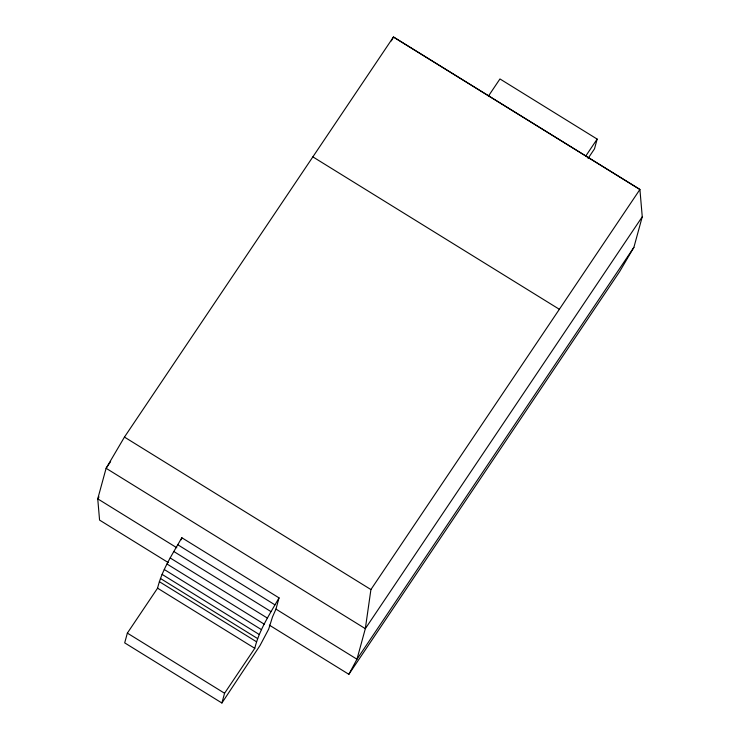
<?xml version="1.0" encoding="UTF-8"?>
<svg xmlns="http://www.w3.org/2000/svg" width="740" height="740" viewBox="0 0 740 740"><rect width="100%" height="100%" fill="white"/><g stroke="black" fill="none" stroke-linecap="round" stroke-linejoin="round"><path stroke-width="1.11" d="M168.267 562.594L99.567 520.091L97.745 498.843L106.107 468.291L124.45 437.081L393.449 37L639.915 189.477L370.916 589.558L365.329 628.658L356.967 659.22L348.864 674.316L269.36 625.134M275.964 609.103L272.496 616.957L268.675 629.139L260.018 645.53L221.898 703L124.69 642.866L127.363 633.107L157.574 588.18C161.986 569.865 172.624 553.909 181.827 537.73L279.036 597.874L275.964 609.103L356.967 659.22L633.893 247.345L642.255 216.783L639.915 189.477L393.449 37L391.368 40.885M181.263 539.774L181.827 537.73M312.872 156.88L559.357 309.292M221.898 703L224.572 693.251L254.782 648.314C259.194 630.008 269.832 614.043 279.036 597.874M488.382 96.163L499.953 78.949L597.162 139.092L594.498 148.842L588.069 158.406M633.893 247.345L619.62 271.617L348.864 674.316M110.612 461.584L106.107 468.291L365.329 628.658L642.255 216.783M99.031 496.929L97.745 498.843L176.804 547.757M585.59 156.297L597.162 139.092M124.45 437.081L370.916 589.558M177.683 544.686L274.892 604.821M173.78 551.476L270.988 611.61M170.2 557.969L267.408 618.104M167.018 564.028L264.226 624.162M164.289 569.532L261.498 629.666M162.069 574.37L259.278 634.513M160.413 578.449L257.622 638.583M159.35 581.677L256.558 641.811M157.574 588.18L254.782 648.314M127.363 633.107L224.572 693.251"/></g></svg>
